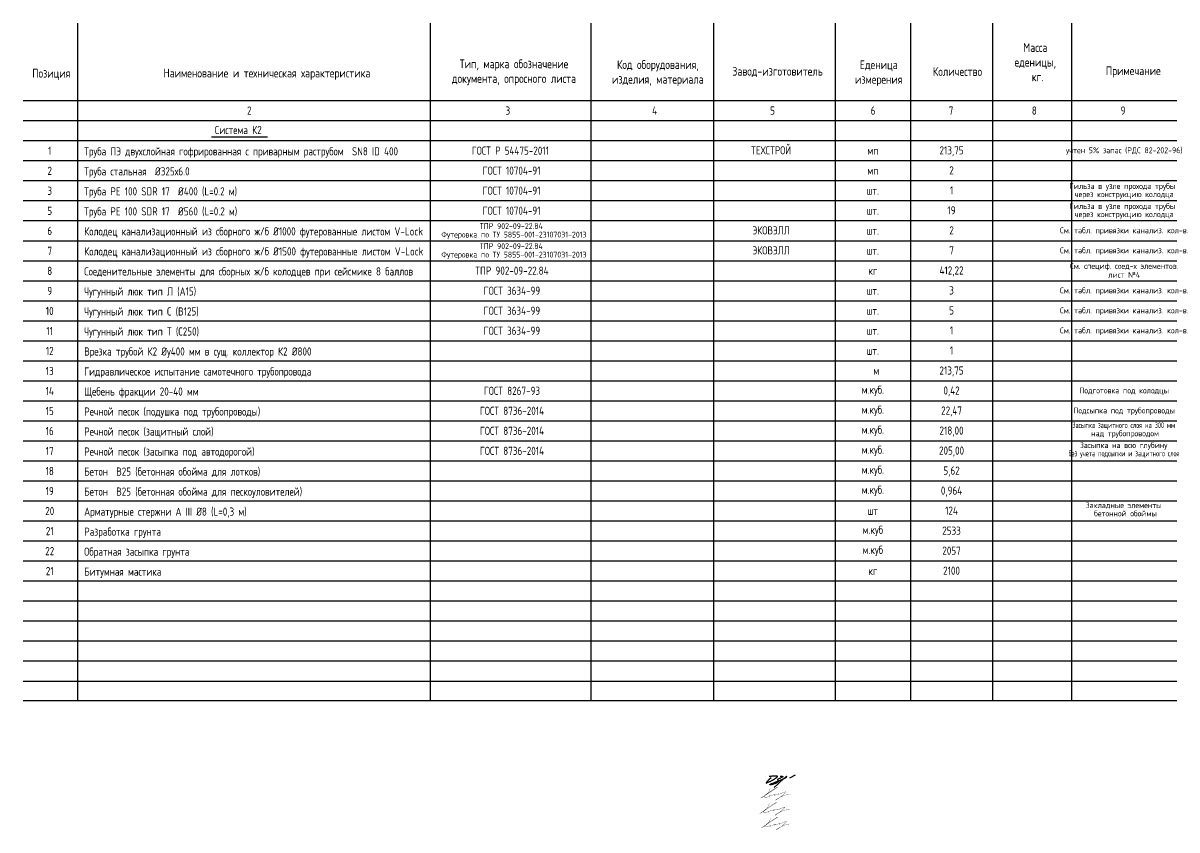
# Model space of a CAD drawing. Header units: millimetres. Extents: x 42571988 to 44740435, y 22138004 to 23263817.
# Drawn here: x 43187883 to 43227386, y 23188036 to 23215673 of the extents above; entities that cross this region are included whole.
import ezdxf
from ezdxf.enums import TextEntityAlignment as Align

# ---------------------------------------------------------------- set-up
doc = ezdxf.new("R2010")
doc.units = ezdxf.units.MM
doc.layers.add('подпись', color=7, linetype='Continuous', lineweight=25)
doc.styles.add('GOST 2.304', font='GOST_0.TTF')

# ---------------------------------------------------------------- blocks, each defined once
blk = doc.blocks.new('Косов')
at = {"layer": 'подпись', "color": 5, "lineweight": 30, "const_width": 0.07513148009015776}
blk.add_lwpolyline([(0, 0), (-0.07328898886044044, -0.1937150149605031), (-0.1397563794203052, -0.3641328199355485), (-0.2004995418305953, -0.5143439100787646), (-0.2566158462445856, -0.6474387805438937), (-0.3092026628130498, -0.7665079264847918), (-0.3593573616903996, -0.8746418430550875), (-0.4081773130269539, -0.9749310254086367), (-0.4567598869757603, -1.070465968698954), (-0.506434094245833, -1.16395799083557), (-0.5594555077707355, -1.256601700749684), (-0.6183113410436363, -1.349212530128284), (-0.6854888075556573, -1.442605910658244), (-0.7634751207976933, -1.537597274026666), (-0.8547574942615483, -1.63500205192031), (-0.961823141439254, -1.735635676026163), (-1.087159275821705, -1.840313578031214), (-1.232196190668674, -1.949572188416596), (-1.394136498312946, -2.06283193284105), (-1.569125890850955, -2.179234235757235), (-1.753310060384592, -2.297920521618266), (-1.942834699013019, -2.418032214876803), (-2.133845498833807, -2.538710739985959), (-2.322488151948392, -2.659097521398508), (-2.504908350455707, -2.778333983567336), (-2.674847880744665, -2.893545159917949), (-2.816432906361342, -2.993790519765867), (-2.91138568514566, -3.066113141399114), (-2.941428474932991, -3.097556103105944), (-2.888283533561207, -3.075162483174381), (-2.733673118867273, -2.98597535989245), (-2.459319488689516, -2.817037811548403), (-2.046944900863537, -2.555392916430264), (-1.490260853404379, -2.19603471256903), (-0.8309358050285027, -1.765761076967124), (-0.1226274546318109, -1.29932084636971), (0.5810064988913837, -0.8314628575220695), (1.226308356647905, -0.3969359471695952), (1.75962041974276, -0.03048895205745339), (2.127284989280724, 0.2331292910689626), (2.275644366369534, 0.3591699454646005), (2.169348876885579, 0.3239603392578374), (1.846280945803073, 0.14813246007202), (1.362631022866253, -0.1366055395955073), (0.7745895578216277, -0.4985455072475133), (0.1383470004134324, -0.9059792903869948), (-0.4899061996122782, -1.327198736516607), (-1.053979592510814, -1.730495693139119), (-1.497682728534755, -2.084162007757413), (-1.778595489148529, -2.363301329384626), (-1.909379080644158, -2.570264513074903), (-1.916465040521189, -2.714214215392758), (-1.826284906282808, -2.804313092902703), (-1.665270215426744, -2.849723802169251), (-1.459852505455046, -2.859608999757029), (-1.236463313868398, -2.843131342230322), (-1.021534178167485, -2.80945348615387), (-0.8365743664082856, -2.76655938966951), (-0.683404068875916, -2.71771821722939), (-0.5589212064107869, -2.665020434862754), (-0.4600236998535365, -2.610556508599416), (-0.3836094700441208, -2.556416904468506), (-0.3265764378231779, -2.504692088499723), (-0.2858225240324828, -2.457472526722427), (-0.2582456495113092, -2.416848685166201), (-0.2409497057733461, -2.384538506196805), (-0.2318624670194822, -2.360769837525936), (-0.2291176781220656, -2.345398003201581), (-0.2308490839552633, -2.338278327271723), (-0.2351904293911957, -2.339266133784463), (-0.2402754593051668, -2.348216746787671), (-0.2442379185692971, -2.364985490329559), (-0.2452115520557072, -2.389427688457886), (-0.2418676145284735, -2.420898252668849), (-0.2350274003013055, -2.456750444249906), (-0.2260497135798687, -2.493837111936728), (-0.2162933585684641, -2.529011104464871), (-0.2071171394713929, -2.559125270569893), (-0.1998798604931835, -2.581032458987465), (-0.1959403258383645, -2.59158551845303), (-0.1966573397105549, -2.587637297702145), (-0.2029241089587686, -2.567317067644581), (-0.2137714510074602, -2.533859787885831), (-0.2277645859251152, -2.491776840205716), (-0.2434687337783998, -2.445579606383944), (-0.2594491146376185, -2.399779468200109), (-0.2742709485696651, -2.35888780743403), (-0.2864994556423426, -2.327416005865416), (-0.2946998559259555, -2.309875445273974), (-0.2969990816911832, -2.309120716355551), (-0.2897709140379447, -2.321379245470894), (-0.2689508462667618, -2.341221667896889), (-0.230474371680657, -2.363218618910537), (-0.170276983580834, -2.381940733788497), (-0.08429417527122496, -2.391958647807883), (0.03153855994764854, -2.387842996245467), (0.1812857287720817, -2.364164414378251), (0.3660650047072522, -2.317628573146862), (0.5752067284893201, -2.253481286147348), (0.7950944076617361, -2.179103402639726), (1.012111549766132, -2.101875771883556), (1.21264166234937, -2.029179243138856), (1.383068252950125, -1.968394665665528), (1.509774829115486, -1.926902888723248), (1.579144898385721, -1.912084761572032), (1.583010662750439, -1.928610911074429), (1.534999101974563, -1.970311074503684), (1.454185890268946, -2.028304766736028), (1.359646701844667, -2.093711502647466), (1.270457210912127, -2.157650797114229), (1.205693091681951, -2.211242165012209), (1.184430018363628, -2.24560512121775), (1.225743665168466, -2.251859180606857), (1.342211195730442, -2.224131152077007), (1.520415731369667, -2.168577020612133), (1.740441882831419, -2.094360065217074), (1.982374260862116, -2.010643564897123), (2.226297476203854, -1.926590798657458), (2.452296139603732, -1.851365045503144), (2.640454861804301, -1.794129584439474), (2.770858253551296, -1.764047694471515), (2.830399574328794, -1.767019887128185), (2.833206678580609, -1.795895604034172), (2.800216069490489, -1.840261519337673), (2.752364250240362, -1.889704307187117), (2.71058772401534, -1.933810641730702), (2.695822993998718, -1.962167197116855), (2.729006563373787, -1.964360647494004), (2.831074935323613, -1.929977667010348), (3.015668041441813, -1.852548153736848), (3.267239526957837, -1.74137490143471), (3.562946465513505, -1.609703927787791), (3.879945930748363, -1.470781250479604), (4.195394996301729, -1.337852887194117), (4.486450735814742, -1.224164855614958), (4.730270222926492, -1.142963173425983), (4.904010531278118, -1.107493858310818), (4.990464882817378, -1.127502892461166), (4.994971092719879, -1.198736116099781), (4.928503124469444, -1.313439333957149), (4.802034941550573, -1.463858350763871), (4.62654050744527, -1.642238971250549), (4.412993785638037, -1.840827000147783), (4.172368739612693, -2.051868242186174), (3.915639332853516, -2.267608502096323), (3.65274303159913, -2.481060775397168), (3.38947131310988, -2.688306820762477), (3.130579157403645, -2.886195587654242), (2.880821544496484, -3.071576025534455), (2.644953454405822, -3.241297083865334), (2.4277298671484, -3.392207712108757), (2.233905762739596, -3.521156859727057), (2.06823612119706, -3.624993476182112), (1.935649452800817, -3.700824862479521), (1.841768388879245, -3.746791725798175), (1.792389091022187, -3.761293124860572), (1.79330772082335, -3.742728118389095), (1.850320439871666, -3.68949576510613), (1.969223409760616, -3.599995123734175), (2.155812792080724, -3.472625252995613), (2.415884748423196, -3.305785211612829), (2.752626198529015, -3.100845159682081), (3.158787094745776, -2.871059662794551), (3.624508147569486, -2.632654387915295), (4.139930067496607, -2.401855002009484), (4.695193565022691, -2.194887172042286), (5.280439350646247, -2.02797656497853), (5.885808134861236, -1.917348847783387), (6.50144062816571, -1.879229687421912)], dxfattribs=at)
blk = doc.blocks.new('Драничников')
at = {"layer": 'подпись', "color": 5, "lineweight": 30}
for points in [[(1.856487378461338, 1.954604087917232), (0.9443946431343875, 1.144106291818275), (0.3477724536323876, 0.5765809232253787), (0.01854924306553585, 0.216034698386693), (-0.09134655545642545, 0.0264743335503681), (-0.02998650882352649, -0.02809345503533223), (0.1545578160740888, 0.01633804887757151), (0.4142148523466176, 0.1237755615372862), (0.700913033103916, 0.2582257991919619), (0.974858494128398, 0.389834351016475), (1.22936818189396, 0.513302297891812), (1.466036745546944, 0.6294695936257995), (1.686458834233576, 0.7391761920262638), (1.892229097100312, 0.8432620469010885), (2.084942183293379, 0.9425671120578727), (2.266192741959344, 1.037931341304443), (2.437575422244208, 1.130194688448626), (2.600457517376867, 1.220055009849432), (2.755296896913933, 1.307641772071349), (2.902324074494459, 1.392942344229994), (3.041769563757157, 1.475944095441037), (3.173863878341308, 1.556634394820094), (3.298837531886079, 1.635000611482894), (3.416921038029955, 1.711030114545053), (3.528344910412102, 1.784710273122357), (3.633220458700748, 1.85597556450233), (3.731182176680591, 1.924548898659907), (3.821745354165728, 1.990100293742103), (3.904425280969804, 2.052299767895875), (3.978737246906803, 2.110817339268351), (4.044196541790825, 2.165323026006149), (4.100318455435854, 2.21548684625634), (4.146618277655421, 2.260978818165938), (4.182906808328426, 2.30161237304759), (4.210176887591729, 2.337774594877317), (4.229716865646424, 2.36999598079683), (4.242815092694059, 2.398807027947953), (4.250759918935955, 2.424738233472397), (4.254839694573775, 2.448320094511985), (4.256342769808839, 2.470083108208257), (4.256557494842355, 2.490557771703209), (4.256446974604387, 2.510157746458503), (4.255673332939637, 2.52882935121562), (4.253573448419957, 2.546402069036333), (4.249484199618905, 2.562705382982074), (4.242742465109131, 2.577568776114504), (4.232685123463284, 2.590821731495225), (4.218649053254353, 2.602293732185672), (4.199971133054987, 2.611814261247559), (4.175789305009857, 2.619285429327306), (4.144445765551154, 2.624899857410867), (4.104083774682408, 2.628922794069183), (4.052846592407832, 2.631619487873138), (3.988877478731069, 2.633255187393559), (3.910319693655879, 2.634095141201385), (3.815316497186359, 2.634404597867331), (3.702011149326154, 2.634448805962506), (3.566908052837789, 2.634126718412176), (3.399956181517496, 2.631872105559751), (3.189465651920159, 2.625752442103021), (2.923746580600778, 2.613835202739949), (2.591109084114009, 2.59418786216844), (2.17986327901508, 2.564877895086454), (1.678319281858307, 2.523972776191727), (1.07478720919903, 2.469539980182219)], [(5.304213564505403, 2.566545171817666), (5.525989789249252, 2.566507279164739), (5.707012465710477, 2.566242030593799), (5.851999229185139, 2.565522070187114), (5.965667714969754, 2.56412004202673), (6.052735558360496, 2.561808590194858), (6.117920394653879, 2.558360358773427), (6.165939859146079, 2.553547991844653), (6.201511587133609, 2.547144133490519), (6.228727985138221, 2.53896879360957), (6.24918054458567, 2.529031445364922), (6.26383552812672, 2.517388927735908), (6.273659198412361, 2.504098079702317), (6.279617818093811, 2.489215740243424), (6.282677649822176, 2.472798748338732), (6.283804956248332, 2.454903942967746), (6.283966000023725, 2.435588163109799), (6.283261828222408, 2.414671418663431), (6.278332625613416, 2.391026403202318), (6.26495336138953, 2.363288981219), (6.238899004743075, 2.33009501720619), (6.195944524866036, 2.290080375656601), (6.13186489095142, 2.241880921062716), (6.042435072191438, 2.184132517917192), (5.923430037778417, 2.11547103071274), (5.772778322682825, 2.035290177001627), (5.597022724986346, 1.946015086574505), (5.40485960854835, 1.85082874228226), (5.204985337228436, 1.752914126975099), (5.006096274885749, 1.655454223503966), (4.81688878538057, 1.561632014718953), (4.646059232571361, 1.474630483471003), (4.50230398031897, 1.397632612610266), (4.392159511261866, 1.333022481553826), (4.313522783159442, 1.279988555983721), (4.262130872551779, 1.236920398147845), (4.233720855978277, 1.202207570294661), (4.224029809977878, 1.17423963467246), (4.228794811090438, 1.151406153529251), (4.243752935855241, 1.132096689113666), (4.2646412608118, 1.1147008036736), (4.287841037600515, 1.097772260953604), (4.312310218264088, 1.080521630683165), (4.337650929946108, 1.062323684088312), (4.363465299790619, 1.042553192394621), (4.389355454940983, 1.020584926828008), (4.414923522540903, 0.9957936586141045), (4.439771629734309, 0.9675541589788281), (4.463501903664564, 0.9352411991479244), (4.485609108958897, 0.8983937518434573), (4.50515856017671, 0.8572075957724223), (4.5211082093615, 0.81204271113819), (4.532416008555742, 0.7632590781441877), (4.538039909802592, 0.7112166769936721), (4.536937865144864, 0.6562754878900705), (4.528067826625829, 0.5987954910364692), (4.510387746288529, 0.5391366666364092), (4.482947150086829, 0.4776558371721649), (4.445161859621066, 0.4146971942416258), (4.396539270402286, 0.3506017717214718), (4.336586777941534, 0.2857106034887238), (4.264811777750197, 0.2203647234203459), (4.180721665339775, 0.1549051653927904), (4.083823836221086, 0.08967296328324892), (3.973625685905517, 0.02500915096851486), (3.850127214393183, -0.03873892223265329), (3.715298839638763, -0.1011986452323299), (3.571603584086688, -0.1619910915006813), (3.42150447018048, -0.220737334508101), (3.267464520363887, -0.2770584477246416), (3.111946757081114, -0.3305755046202989), (2.957414202775794, -0.3809095786655234), (2.806329879892132, -0.4276817433304245), (2.660825250159974, -0.470582541948886), (2.521705532455371, -0.509580397310117), (2.389444384940703, -0.5447132020672143), (2.264515465778231, -0.5760188488730478), (2.14739243312988, -0.6035352303804871), (2.038548945158595, -0.6273002392427998), (1.938458660025958, -0.6473517681127419), (1.847595235894914, -0.6637277096434104), (1.76627444487292, -0.6764975336984662), (1.694180514852519, -0.6858570189852458), (1.630839787671107, -0.6920335214214219), (1.575778605166306, -0.6952543969249518), (1.52852330917608, -0.6957470014137357), (1.488600241537824, -0.6937386908056169), (1.455535744089389, -0.6894568210186094), (1.428856158668509, -0.6831287479704429), (1.408122562044696, -0.6749565658105325), (1.393034970715689, -0.6650413216135007), (1.383328136109867, -0.6534588006851436), (1.378736809656857, -0.6402847883314848), (1.378995742785492, -0.6255950698584911), (1.383839686925171, -0.6094654305723566), (1.393003393504841, -0.5919716557787069), (1.406221613953676, -0.5731895307836226), (1.424056422623948, -0.5529169614379157), (1.45037918556261, -0.529840335771496), (1.489888591739145, -0.5023681623591187), (1.547283330123378, -0.4689089497754821), (1.62726208968536, -0.4278712065953414), (1.734523559394802, -0.377663441393338), (1.873766428221643, -0.3166941627443975), (2.049689385135366, -0.2433718792230479), (2.26488491914472, -0.1568061134842651), (2.513520719411076, -0.05891044450368099), (2.787658275134618, 0.04770053466285162), (3.079359075515981, 0.1604122309597074), (3.38068460975478, 0.2766100513307492), (3.683696367051084, 0.3936794027205792), (3.980455836605529, 0.5090056920730603), (4.263024507617843, 0.6199743263326241), (4.5251090419722, 0.724501209585128), (4.766996792286704, 0.8226242344834986), (4.99062028386345, 0.914911790822714), (5.197912042004873, 1.00193226839724), (5.390804592012614, 1.084254057001999), (5.571230459189451, 1.16244554643157), (5.741122168837023, 1.237075126480875), (5.902412246257427, 1.308711186944436), (6.05675217957662, 1.377865278637728), (6.204669308215216, 1.444821596457928), (6.346409934417807, 1.509807496323162), (6.482220360428528, 1.573050334151048), (6.61234688849197, 1.634777465859713), (6.737035820852157, 1.695216247367), (6.856533459753791, 1.754594034590809), (6.971086107441351, 1.813138183448928), (7.08082638820008, 1.870975002784689), (7.185432214479761, 1.927826613142884), (7.284467820770828, 1.983314087993733), (7.377497441564174, 2.037058500807404), (7.464085311350459, 2.088680925054064), (7.543795664620461, 2.13780243420382), (7.616192735864956, 2.184044101726897), (7.68084075957438, 2.227027001093518), (7.737357651497859, 2.266441675637566), (7.785576052418378, 2.302256548148193), (7.825382284376474, 2.334509511278725), (7.856662669413595, 2.363238457681689), (7.879303529570734, 2.388481280010183), (7.893191186888771, 2.410275870917417), (7.898211963409153, 2.42866012305609), (7.894252181172305, 2.443671929079471), (7.881291314991586, 2.455199189888845), (7.85968145076788, 2.462529839380466), (7.829867827173189, 2.464801819698891), (7.792295682880308, 2.461153072988736), (7.747410256561921, 2.450721541394671), (7.695656786890481, 2.432645167061423), (7.637480512538446, 2.406061892133607), (7.573326672178382, 2.370109658755837), (7.496093551097147, 2.317453080854989), (7.368491621038743, 2.214863459486196), (7.145684400361802, 2.022638767487081), (6.782835407424159, 1.701076977695152), (6.235108160584218, 1.210476062947862), (5.457666178200952, 0.5111339960826058), (4.405672978632197, -0.4366512500631075), (3.034292080235446, -1.672581702652224)], [(8.980710327489533, 1.965112983677784), (11.17302765845113, 3.080672687485674)]]:
    blk.add_lwpolyline(points, dxfattribs=at)

msp = doc.modelspace()

# ---------------------------------------------------------------- linework, layer by layer
at = {"ltscale": 2}
for p, q in [((43189743.55024048, 23215672.54611689), (43189743.55024056, 23192472.54611684)), ((43201818.59570374, 23215672.54611689), (43201818.59570355, 23192472.54611684)), ((43207315.63400733, 23215672.54611689), (43207315.63400704, 23192472.54611684)), ((43211515.97287864, 23215672.54611689), (43211515.97287864, 23192472.54611684)), ((43215682.28284619, 23215672.54611689), (43215682.2828462, 23192472.54611684)), ((43218268.34885622, 23215672.54611689), (43218268.34885632, 23192472.54611684)), ((43221071.07238429, 23215672.54611689), (43221071.07238382, 23192472.54611684)), ((43223786.37942918, 23192472.54611684), (43223786.37942938, 23215672.54611689)), ((43187882.60064019, 23213017.99238918), (43227382.60064008, 23213017.99238918)), ((43187882.60064019, 23212332.42096265), (43227382.60064008, 23212332.42096265)), ((43187882.60064019, 23211646.84953613), (43227382.60064008, 23211646.84953604)), ((43187882.60064019, 23210961.2781095), (43227382.60064018, 23210961.27810941)), ((43187882.60064019, 23210275.70668289), (43227382.60064018, 23210275.70668281)), ((43187882.60064019, 23209590.13525628), (43227382.60064008, 23209590.13525628)), ((43187882.60064019, 23209590.13525628), (43227382.60064008, 23209590.13525628)), ((43187882.60064019, 23208904.56382968), (43227382.60064008, 23208904.56382968)), ((43187882.60064019, 23208904.56382968), (43227382.60064008, 23208904.56382968)), ((43187882.60064019, 23208218.99240326), (43227382.60064008, 23208218.99240326)), ((43187882.60064019, 23208218.99240326), (43227382.60064008, 23208218.99240326)), ((43187882.60064019, 23207533.42097664), (43227382.60064018, 23207533.42097664)), ((43187882.60064019, 23206847.84955012), (43227382.60064008, 23206847.84955012)), ((43187882.60064019, 23206162.2781235), (43227382.60064008, 23206162.2781235)), ((43187882.60064019, 23205476.70669688), (43227382.60064008, 23205476.70669688)), ((43187882.60064019, 23204791.13527026), (43227382.60064008, 23204791.13527026)), ((43187882.60064019, 23204105.56384364), (43227382.60064008, 23204105.56384364)), ((43187882.60064019, 23203419.99241702), (43227382.60064008, 23203419.99241702)), ((43187882.60064019, 23202734.4209904), (43227382.60064008, 23202734.4209904)), ((43187882.60064019, 23202048.84956378), (43227382.60064008, 23202048.84956378)), ((43187882.60064019, 23201363.27813717), (43227382.60064008, 23201363.27813717)), ((43187882.60064019, 23200677.70671055), (43227382.60064008, 23200677.70671055)), ((43187882.60064019, 23199992.13528393), (43227382.60064008, 23199992.13528393)), ((43187882.60064019, 23199306.56385731), (43227382.60064008, 23199306.56385731)), ((43187882.60064019, 23198620.99243069), (43227382.60064008, 23198620.99243069)), ((43187882.60064019, 23197935.42100407), (43227382.60064008, 23197935.42100407)), ((43187882.60064019, 23197249.84957745), (43227382.60064008, 23197249.84957745)), ((43187882.60064019, 23196564.27815083), (43227382.60064008, 23196564.27815083)), ((43187882.60064019, 23195878.70672422), (43227382.60064008, 23195878.70672422)), ((43187882.60064019, 23195193.1352976), (43227382.60064008, 23195193.1352976)), ((43187882.60064019, 23194507.56387098), (43227382.60064008, 23194507.56387098)), ((43187882.60064019, 23193821.99244436), (43227382.60064008, 23193821.99244436)), ((43187882.60064019, 23193136.42101774), (43227382.60064008, 23193136.42101774)), ((43187882.60064019, 23192472.54611684), (43227382.60064008, 23192472.54611684))]:
    msp.add_line(p, q, dxfattribs=at)
msp.add_line((43194331.69840352, 23211775.13377466), (43196252.68726118, 23211775.13377466))

# ---------------------------------------------------------------- block references
at = {"color": 1, "xscale": 106.48, "yscale": 106.48, "zscale": 106.48}
for p in [(43213460.16737991, 23189458.37150487), (43213431.63401958, 23188935.71227273), (43213479.18962013, 23188441.47827251)]:
    msp.add_blockref('Косов', p, dxfattribs=at)
at = {"layer": 'подпись', "color": 1, "ltscale": 100, "xscale": 89.60000000000001, "yscale": 89.60000000000001, "zscale": 89.60000000000001}
msp.add_blockref('Драничников', (43213327.33170709, 23189643.63449078), dxfattribs=at)

# ---------------------------------------------------------------- texts
at = {"color": 7, "style": 'GOST 2.304'}
for s, p in [('2', (43195549.68961119, 23212535.46048391)), ('3', (43204399.97624712, 23212535.46048391)), ('4', (43209419.89465044, 23212535.46048391)), ('5', (43213457.86742637, 23212535.46048391)), ('6', (43216903.00615212, 23212535.46048391)), ('7', (43219572.9239048, 23212535.46048391)), ('8', (43222416.95410372, 23212535.46048391)), ('9', (43225459.90258134, 23212535.46048391)), ('Cистема К2 ', (43194441.08886361, 23211869.82192543)), ('Труба ПЭ двухслойная гофрированная с приварным раструбом  SN8 ID 400 ', (43189975.69460818, 23211139.2720351)), ('Труба стальная  %%C325х6.0 ', (43189975.69460819, 23210453.7006092)), ('Труба PE 100 SDR 17  %%C400 (L=0.2 м) ', (43189975.69460819, 23209768.12918266)), ('Труба PE 100 SDR 17  %%C560 (L=0.2 м) ', (43189975.69460819, 23209082.55775606)), ('Колодец канализационный из сборного ж/б %%C1000 футерованные листом V-Lock', (43189975.69460819, 23208396.98633045)), ('Колодец канализационный из сборного ж/б %%C1500 футерованные листом V-Lock', (43189975.69460819, 23207711.41490383)), ('Соеденительные элементы для сборных ж/б колодцев при сейсмике 8 баллов', (43189975.69460819, 23207025.84347751)), ('Чугунный люк тип Л (А15)', (43189975.69460819, 23206340.2720509)), ('Чугунный люк тип С (B125)', (43189975.69460819, 23205654.70062438)), ('Чугунный люк тип Т (С250)', (43189975.69460819, 23204969.12919776)), ('Врезка трубой К2 %%Cу400 мм в сущ. коллектор К2 %%C800', (43189975.69460818, 23204283.5577716)), ('Гидравлическое испытание самотечного трубопровода', (43189975.69460818, 23203597.98634499)), ('Щебень фракции 20-40 мм ', (43189975.69460818, 23202912.41491837)), ('Речной песок (подушка под трубопроводы)', (43189975.69460818, 23202226.84349175)), ('Речной песок (защитный слой)', (43189975.69460818, 23201541.27206513)), ('Речной песок (засыпка под автодорогой)', (43189975.69460818, 23200855.70063851)), ('Бетон  В25 (бетонная обойма для лотков)', (43189975.69460818, 23200170.1292119)), ('Бетон  В25 (бетонная обойма для пескоуловителей)', (43189975.69460818, 23199484.55778528)), ('Арматурные стержни А III %%C8 (L=0,3 м)', (43189975.69460818, 23198798.98635866)), ('Разработка грунта ', (43189975.69460818, 23198113.41493204)), ('Обратная засыпка грунта ', (43189975.69460818, 23197427.84350542)), ('Битумная мастика ', (43189975.69460818, 23196742.27207881))]:
    msp.add_text(s, height=279.9942094979954, dxfattribs=at).set_placement(p)
for s, height, p in [('1', 279.9942094979954, (43188795.32686225, 23211297.69982741)), ('ТЕХСТРОЙ', 279.9942094979954, (43213492.44537932, 23211313.35297143)), ('213,75', 279.9942094979954, (43219669.67388312, 23211313.35296942)), ('учтен 5%%% запас (РДС 82-202-96)', 200, (43225580.05548742, 23211314.75261057)), ('2', 279.9942094979954, (43188795.32686225, 23210612.12840106)), ('2', 279.9942094979954, (43219669.67388313, 23210627.78154351)), ('Гильза в узле прохода трубы ', 200, (43225580.05548743, 23210088.78155285)), ('3', 279.9942094979954, (43188795.32686225, 23209926.55697472)), ('1', 279.9942094979954, (43219669.67388313, 23209942.21011698)), ('через конструкцию колодца', 200, (43225580.05548743, 23209810.64899971)), ('5', 279.9942094979954, (43188795.32686225, 23209240.98554838)), ('19', 279.9942094979954, (43219669.67388313, 23209256.63869037)), ('Гильза в узле прохода трубы ', 200, (43225580.05548743, 23209403.21012624)), ('через конструкцию колодца', 200, (43225580.05548743, 23209125.07757311)), ('6', 279.9942094979954, (43188795.32686225, 23208555.41412176)), ('ЭКОВЭЛЛ', 279.9942094979954, (43213492.44537932, 23208571.06726488)), ('2', 279.9942094979954, (43219669.67388313, 23208571.06726382)), ('См. табл. привязки канализ. кол-в.', 200, (43225580.05548743, 23208572.46690388)), ('7', 279.9942094979954, (43188795.32686225, 23207869.84269584)), ('ЭКОВЭЛЛ', 279.9942094979954, (43213492.44537932, 23207885.49583826)), ('7', 279.9942094979954, (43219669.67388312, 23207885.4958372)), ('См. табл. привязки канализ. кол-в.', 200, (43225580.05548743, 23207886.89547726)), ('412,22', 279.9942094979954, (43219669.67388312, 23207199.92441174)), ('См. специф. соед-х элементов.', 200, (43225580.05548743, 23207351.32405064)), ('8', 279.9942094979954, (43188795.32686225, 23207184.27126922)), ('лист №4', 200, (43225580.05548743, 23207051.32405064)), ('9', 279.9942094979954, (43188795.32686225, 23206498.6998426)), ('3', 279.9942094979954, (43219669.67388312, 23206514.35298513)), ('См. табл. привязки канализ. кол-в.', 200, (43225580.05548743, 23206515.75262403)), ('10', 279.9942094979954, (43188795.32686225, 23205813.12841598)), ('5', 279.9942094979954, (43219669.67388312, 23205828.7815586)), ('См. табл. привязки канализ. кол-в.', 200, (43225580.05548743, 23205830.18119751)), ('11', 279.9942094979954, (43188795.32686225, 23205127.55698936)), ('1', 279.9942094979954, (43219669.67388312, 23205143.21013198)), ('См. табл. привязки канализ. кол-в.', 200, (43225580.05548743, 23205144.60977089)), ('12', 279.9942094979954, (43188795.32686225, 23204441.98556274)), ('1', 279.9942094979954, (43219669.67388311, 23204457.63870583)), ('13', 279.9942094979954, (43188795.32686225, 23203756.41413613)), ('213,75', 279.9942094979954, (43219669.67388311, 23203772.06727921)), ('14', 279.9942094979954, (43188795.32686225, 23203070.84270951)), ('0,42', 279.9942094979954, (43219669.67388311, 23203086.49585259)), ('Подготовка под колодцы', 200, (43225580.05548742, 23203087.8954915)), ('15', 279.9942094979954, (43188795.32686225, 23202385.27128289)), ('22,47', 279.9942094979954, (43219669.67388311, 23202400.92442597)), ('Подсыпка под трубопроводы', 200, (43225580.05548742, 23202402.32406488)), ('16', 279.9942094979954, (43188795.32686225, 23201699.69985627)), ('218,00', 279.9942094979954, (43219669.67388311, 23201715.35299936)), ('над трубопроводом', 200, (43225611.17445926, 23201617.76504144)), ('17', 279.9942094979954, (43188795.32686225, 23201014.12842965)), ('205,00', 279.9942094979954, (43219669.67388311, 23201029.78157274)), ('Засыпка на всю глубину ', 200, (43225623.69386568, 23201215.07871306)), ('18', 279.9942094979954, (43188795.32686225, 23200328.55700303)), ('5,62', 279.9942094979954, (43219669.67388311, 23200344.21014612)), ('19', 279.9942094979954, (43188795.32686225, 23199642.98557642)), ('0,964', 279.9942094979954, (43219669.67388311, 23199658.6387195)), ('20', 279.9942094979954, (43188795.32686225, 23198957.4141498)), ('124', 279.9942094979954, (43219669.67388311, 23198973.06729288)), ('Закладные элементы ', 200, (43225623.69386568, 23199158.36443321)), ('бетонной обоймы', 200, (43225623.69386568, 23198875.47933497)), ('21', 279.9942094979954, (43188795.32686225, 23198271.84272318)), ('2533', 279.9942094979954, (43219669.67388311, 23198287.49586627)), ('22', 279.9942094979954, (43188795.32686225, 23197586.27129656)), ('2057', 279.9942094979954, (43219669.67388311, 23197601.92443965)), ('21', 279.9942094979954, (43188795.32686225, 23196900.69986995)), ('2100', 279.9942094979954, (43219669.67388311, 23196916.35301303))]:
    msp.add_text(s, height=height, dxfattribs=at).set_placement(p, align=Align.MIDDLE_CENTER)
for s, height, p in [('ГОСТ Р 54475-2011', 279.9942094979954, (43204564.37851562, 23211304.64446932)), ('мп', 279.9942094979954, (43216975.18510577, 23211304.04890385)), ('ГОСТ 10704-91', 279.9942094979954, (43204606.82956248, 23210619.07304342)), ('мп', 279.9942094979954, (43216975.18510578, 23210618.47747795)), ('ГОСТ 10704-91', 279.9942094979954, (43204606.82956248, 23209933.50161689)), ('шт.', 279.9942094979954, (43216975.18510578, 23209932.90605141)), ('ГОСТ 10704-91', 279.9942094979954, (43204606.82956248, 23209247.93019028)), ('шт.', 279.9942094979954, (43216975.18510578, 23209247.3346248)), ('ТПР 902-09-22.84', 200, (43204596.2179831, 23208718.98712526)), ('шт.', 279.9942094979954, (43216975.18510578, 23208561.76319826)), ('ТПР 902-09-22.84', 200, (43204596.2179831, 23208033.41569863)), ('шт.', 279.9942094979954, (43216975.18510578, 23207876.19177163)), ('ТПР 902-09-22.84', 279.9942094979954, (43204620.01804055, 23207191.21591118)), ('кг', 279.9942094979954, (43216975.18510578, 23207190.62034618)), ('ГОСТ 3634-99', 279.9942094979954, (43204620.01804055, 23206505.64448457)), ('шт.', 279.9942094979954, (43216975.18510578, 23206505.04891957)), ('ГОСТ 3634-99', 279.9942094979954, (43204620.01804055, 23205820.07305805)), ('шт.', 279.9942094979954, (43216975.18510578, 23205819.47749304)), ('ГОСТ 3634-99', 279.9942094979954, (43204620.01804055, 23205134.50163143)), ('шт.', 279.9942094979954, (43216975.18510578, 23205133.90606642)), ('шт.', 279.9942094979954, (43216975.18510577, 23204448.33464026)), ('м', 279.9942094979954, (43217093.46519545, 23203762.76321365)), ('ГОСТ 8267-93', 279.9942094979954, (43204620.01804055, 23203077.78735204)), ('м.куб.', 279.9942094979954, (43216975.18510577, 23203077.19178703)), ('ГОСТ 8736-2014', 279.9942094979954, (43204620.01804055, 23202392.21592542)), ('м.куб.', 279.9942094979954, (43216975.18510577, 23202391.62036041)), ('ГОСТ 8736-2014', 279.9942094979954, (43204620.01804055, 23201706.6444988)), ('м.куб.', 279.9942094979954, (43216975.18510577, 23201706.0489338)), ('ГОСТ 8736-2014', 279.9942094979954, (43204620.01804055, 23201021.07307218)), ('м.куб.', 279.9942094979954, (43216975.18510577, 23201020.47750718)), ('м.куб.', 279.9942094979954, (43216975.18510577, 23200334.90608056)), ('м.куб.', 279.9942094979954, (43216975.18510577, 23199649.33465394)), ('шт', 279.9942094979954, (43216975.18510577, 23198963.76322732)), ('м.куб', 279.9942094979954, (43216975.18510577, 23198278.19180071)), ('м.куб', 279.9942094979954, (43216975.18510577, 23197592.62037409)), ('кг', 279.9942094979954, (43216975.18510577, 23196907.04894747))]:
    msp.add_text(s, height=height, dxfattribs=at).set_placement(p, align=Align.MIDDLE)
at = {"color": 7, "style": 'GOST 2.304', "width": 0.8}
for s, p in [('Засыпка защитного слоя на 300 мм ', (43225611.17445926, 23201900.65013968)), ('без учета подсыпки и защитного слоя ', (43225623.69386568, 23200932.19361483))]:
    msp.add_text(s, height=200, dxfattribs=at).set_placement(p, align=Align.MIDDLE_CENTER)
at = {"color": 0, "char_height": 300.96496584, "attachment_point": 2, "style": 'GOST 2.304'}
for s, insert, width in [('Масса \\Pеденицы,\\P кг.', (43222536.75194509, 23214984.49033059), 2854.50692915227), ('Позиция', (43188848.98364375, 23214104.23047121), 1860.949600181425), ('Наименование и техническая характеристика ', (43196231.42690169, 23214109.27129199), 9313.30242059617), ('Тип, марка обозначение \\Pдокумента, опросного листа', (43204689.2639372, 23214425.68704204), 5505.924396771971), ('Код оборудования, изделия, материала', (43209614.49603909, 23214400.01233134), 3970.046087445811), ('Завод-изготовитель', (43213713.11248229, 23214171.70433772), 2854.50692915227), ('Еденица измерения', (43217176.72590209, 23214395.39817374), 2854.50692915227), ('Количество', (43219873.36492767, 23214163.53524381), 2854.50692915227), ('Примечание', (43225892.40100854, 23214189.30490462), 2854.50692915227)]:
    msp.add_mtext(s, dxfattribs=dict(at, insert=insert, width=width))
at = {"char_height": 200, "width": 5873.34123334852, "attachment_point": 1, "style": 'GOST 2.304'}
for insert in [(43202202.61259526, 23208527.60797229), (43202202.61259526, 23207842.03654566)]:
    msp.add_mtext('Футеровка по ТУ 5855-001-23107031-2013', dxfattribs=dict(at, insert=insert))

doc.saveas('drawing.dxf')
